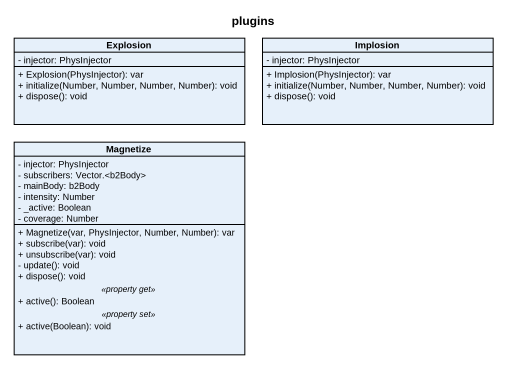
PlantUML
@startuml
title plugins
hide circle
hide empty members
skinparam classAttributeIconSize 0
class Explosion {
  - injector: PhysInjector
  + Explosion(PhysInjector): var
  + initialize(Number, Number, Number, Number): void
  + dispose(): void
}
class Implosion {
  - injector: PhysInjector
  + Implosion(PhysInjector): var
  + initialize(Number, Number, Number, Number): void
  + dispose(): void
}
class Magnetize {
  - injector: PhysInjector
  - subscribers: Vector.<b2Body>
  - mainBody: b2Body
  - intensity: Number
  - _active: Boolean
  - coverage: Number
  --
  + Magnetize(var, PhysInjector, Number, Number): var
  + subscribe(var): void
  + unsubscribe(var): void
  - update(): void
  + dispose(): void
  .. <<property get>> ..
  + active(): Boolean
  .. <<property set>> ..
  + active(Boolean): void
}
@enduml
